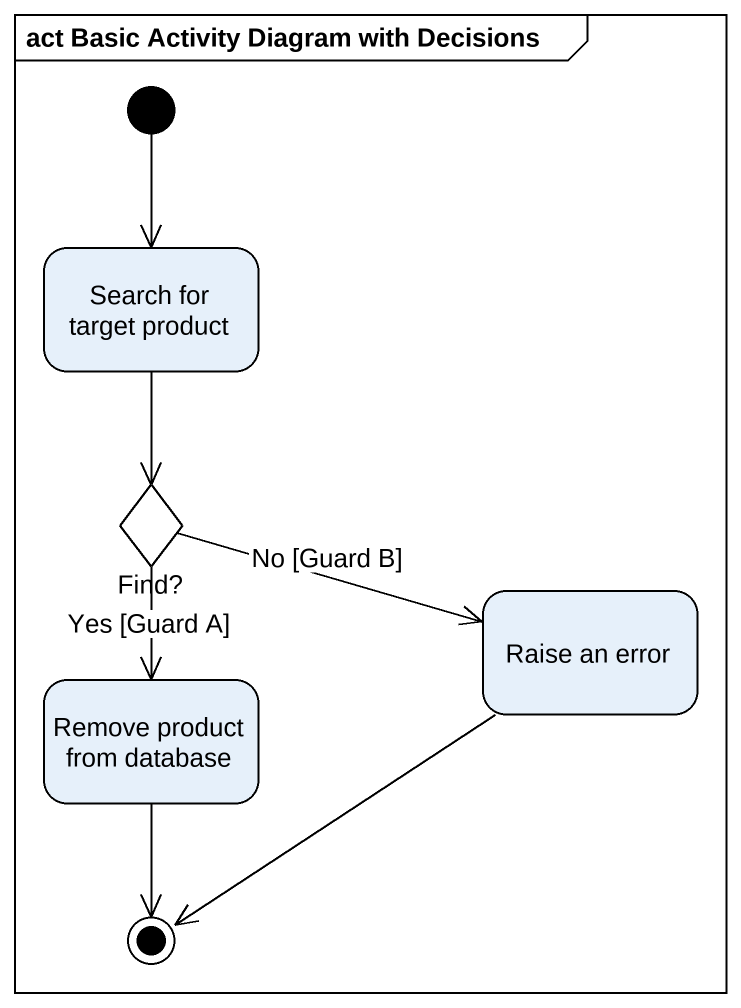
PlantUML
@startuml
mainframe act Basic Activity Diagram with Decisions
hide empty description
state "Search for target product" as Search_for_target_product
state "Find?" as Find <<choice>>
state "Raise an error" as Raise_an_error
state "Remove product from database" as Remove_product_from_database
[*] --> Search_for_target_product
Search_for_target_product --> Find
Find -right-> Raise_an_error : No [Guard B]
Find --> Remove_product_from_database : Yes [Guard A]
Raise_an_error --> [*]
Remove_product_from_database --> [*]
@enduml
